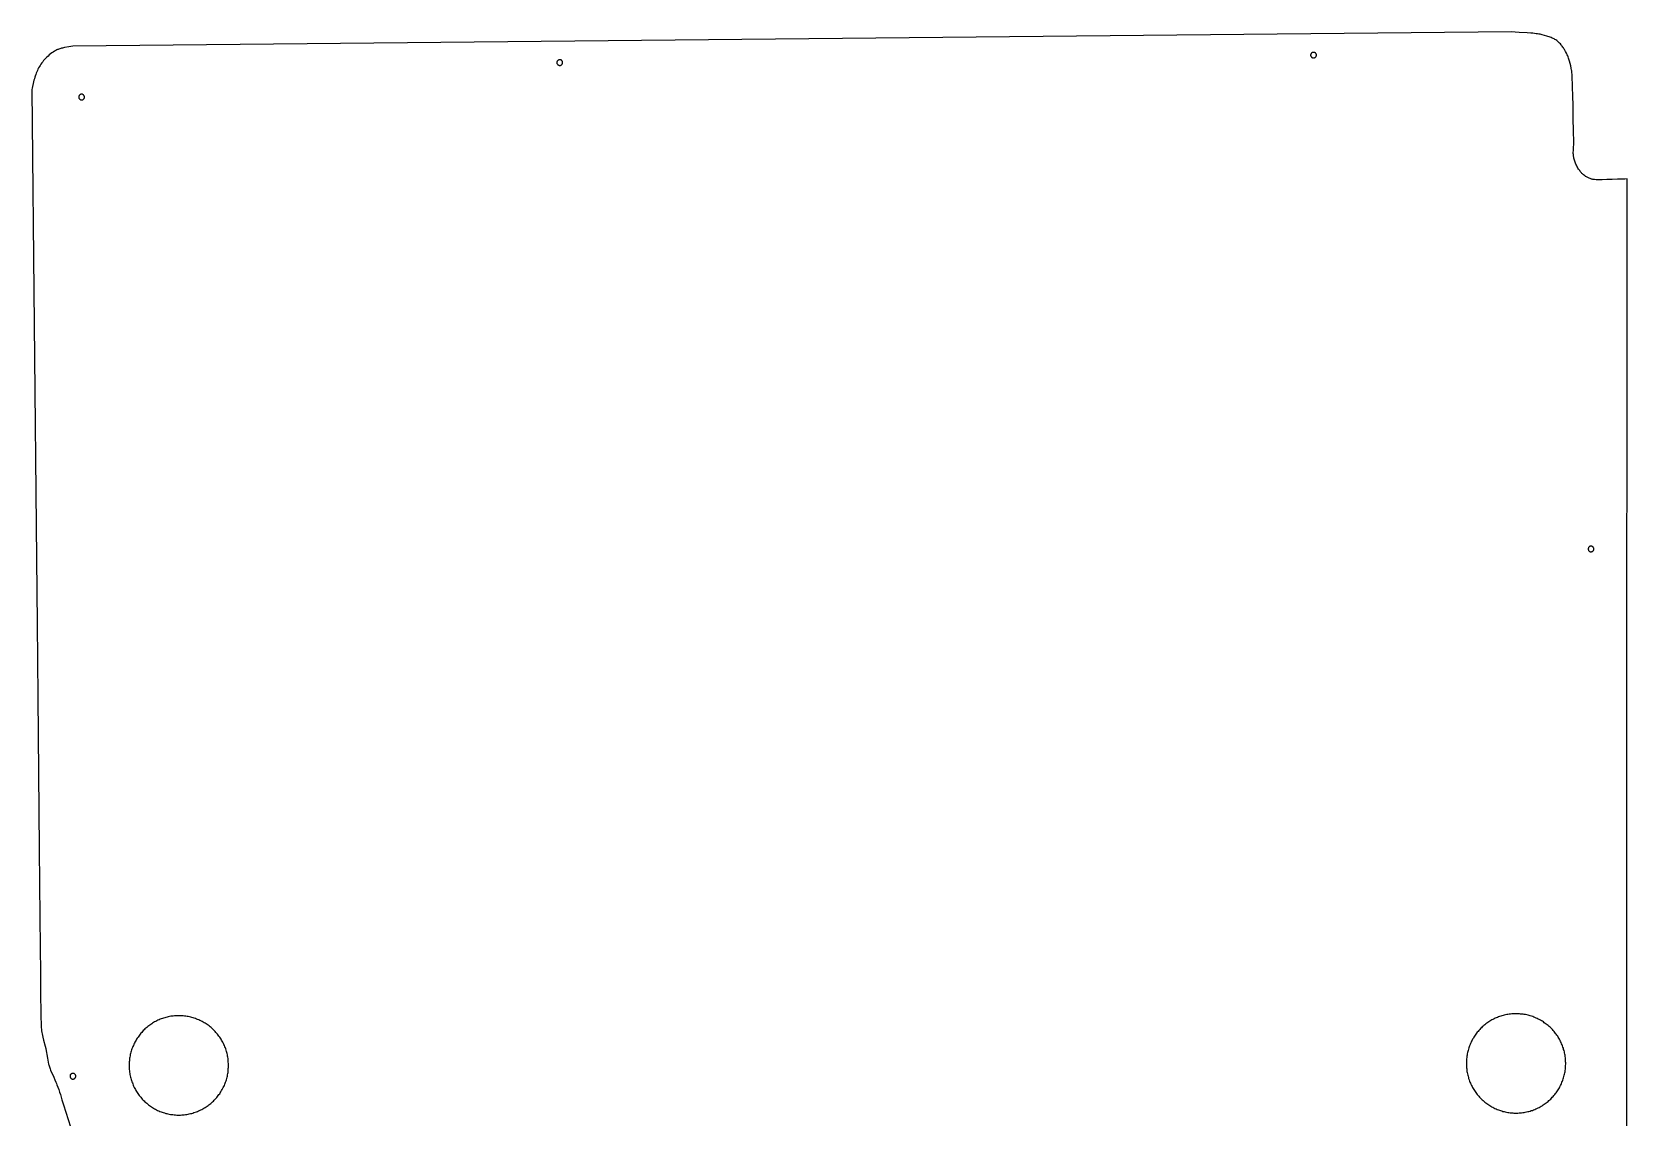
# Model space of a CAD drawing. Extents: x 235 to 7288, y 771 to 6814.
# Drawn here: x 4153 to 5276, y 1525 to 2289 of the extents above; entities that cross this region are included whole.
import ezdxf

# ---------------------------------------------------------------- set-up
doc = ezdxf.new("R2010")
doc.units = 0
doc.layers.add('Default Layer', color=1, linetype='CONTINUOUS')

msp = doc.modelspace()

# ---------------------------------------------------------------- linework, layer by layer
at = {"layer": 'Default Layer'}
msp.add_lwpolyline([(5275.7, 772.9), (5276.3, 2185.8), (5276.3, 2185.8), (5274.7, 2185.7), (5273, 2185.7), (5269.5, 2185.6), (5265.8, 2185.4), (5262.1, 2185.3), (5258.7, 2185.2), (5257.2, 2185.2), (5255.8, 2185.2), (5254.5, 2185.2), (5253.4, 2185.3), (5252.5, 2185.4), (5252.2, 2185.4), (5251.8, 2185.5), (5251.3, 2185.7), (5250.8, 2185.8), (5250.2, 2186), (5249.7, 2186.3), (5249.2, 2186.5), (5248.7, 2186.7), (5248.1, 2187), (5247.6, 2187.3), (5247.1, 2187.6), (5246.7, 2187.9), (5246.2, 2188.2), (5245.7, 2188.6), (5245.3, 2188.9), (5244.9, 2189.3), (5244.5, 2189.7), (5244.1, 2190.1), (5243.7, 2190.5), (5243.3, 2191), (5242.9, 2191.6), (5242.5, 2192.1), (5242.1, 2192.7), (5241.7, 2193.4), (5241.4, 2194), (5241, 2194.7), (5240.7, 2195.4), (5240.3, 2196.1), (5240, 2196.8), (5239.7, 2197.5), (5239.5, 2198.3), (5239.2, 2199), (5239, 2199.6), (5238.8, 2200.3), (5238.7, 2201), (5238.6, 2201.7), (5238.5, 2202.3), (5238.5, 2203), (5238.4, 2203.7), (5238.4, 2204.4), (5238.5, 2205.8), (5238.6, 2207.2), (5238.6, 2208.5), (5238.7, 2209.9), (5238.7, 2210.6), (5238.7, 2211.3), (5238.6, 2220.2), (5238.4, 2228), (5238.2, 2236.6), (5238, 2245.3), (5237.9, 2249.4), (5237.8, 2253.1), (5237.6, 2256.4), (5237.5, 2259.1), (5237.4, 2261.1), (5237.3, 2261.9), (5237.2, 2262.4), (5237, 2263.9), (5236.6, 2265.5), (5236.2, 2267.1), (5235.8, 2268.7), (5235.6, 2269.5), (5235.3, 2270.3), (5235.1, 2271), (5234.8, 2271.8), (5234.5, 2272.5), (5234.2, 2273.2), (5233.9, 2273.8), (5233.6, 2274.5), (5232.9, 2275.7), (5232.2, 2276.9), (5231.8, 2277.5), (5231.5, 2278.1), (5231.1, 2278.7), (5230.6, 2279.3), (5230.2, 2279.8), (5229.8, 2280.4), (5229.3, 2280.9), (5228.8, 2281.4), (5228.3, 2281.9), (5227.8, 2282.4), (5227.3, 2282.9), (5226.7, 2283.3), (5226.1, 2283.7), (5225.5, 2284.1), (5224.9, 2284.4), (5224.2, 2284.8), (5223.5, 2285.1), (5222.8, 2285.4), (5222, 2285.7), (5221.3, 2286), (5220.5, 2286.2), (5219.7, 2286.5), (5218.1, 2286.9), (5216.5, 2287.3), (5215, 2287.7), (5214.2, 2287.8), (5213.2, 2288), (5212.2, 2288.1), (5211.1, 2288.2), (5209.9, 2288.4), (5208.6, 2288.5), (5205.9, 2288.7), (5200.3, 2289), (5197.5, 2289.2), (5194.9, 2289.4), (4181.5, 2279.4), (4180.1, 2279.1), (4178.6, 2278.8), (4175.7, 2278.3), (4174.3, 2278), (4173.6, 2277.9), (4173, 2277.7), (4172.3, 2277.5), (4171.7, 2277.3), (4171.2, 2277.1), (4170.6, 2276.9), (4170.1, 2276.7), (4169.6, 2276.4), (4169.1, 2276.1), (4168.6, 2275.9), (4167.6, 2275.2), (4166.6, 2274.6), (4165.7, 2273.9), (4164.8, 2273.2), (4164, 2272.4), (4163.2, 2271.7), (4162.4, 2270.9), (4161.7, 2270.1), (4160.9, 2269.3), (4160.3, 2268.4), (4159.6, 2267.5), (4159, 2266.7), (4158.4, 2265.8), (4157.9, 2264.9), (4157.4, 2264), (4156.9, 2263.1), (4156.5, 2262.2), (4156.1, 2261.2), (4155.7, 2260.3), (4155.3, 2259.3), (4155, 2258.3), (4154.7, 2257.4), (4154.4, 2256.4), (4154.1, 2255.3), (4153.8, 2254.2), (4153.6, 2253.1), (4153.1, 2250.9), (4152.9, 2249.8), (4152.6, 2248.7), (4155.9, 1918.1), (4156.3, 1872.5), (4156.8, 1820.7), (4157.7, 1713.5), (4158.2, 1665.5), (4158.4, 1644.4), (4158.6, 1626), (4158.7, 1610.6), (4158.9, 1598.8), (4159, 1594.3), (4159.1, 1590.9), (4159.1, 1588.6), (4159.2, 1587.9), (4159.2, 1587.5), (4159.3, 1586.5), (4159.5, 1585.4), (4159.7, 1584.3), (4159.9, 1583.2), (4160.1, 1582.1), (4160.4, 1580.9), (4160.9, 1578.7), (4162, 1574.6), (4162.4, 1572.8), (4162.7, 1571.3), (4163, 1570), (4163.2, 1568.7), (4163.6, 1566), (4163.8, 1564.6), (4164.1, 1563.3), (4164.4, 1561.9), (4164.6, 1561.3), (4164.8, 1560.6), (4165, 1560), (4165.2, 1559.2), (4165.5, 1558.5), (4165.8, 1557.7), (4166.5, 1556.1), (4167.3, 1554.4), (4168.1, 1552.6), (4168.9, 1550.9), (4169.6, 1549.1), (4170, 1548.2), (4170.3, 1547.4), (4170.9, 1545.7), (4171.5, 1543.9), (4172.1, 1542.2), (4172.7, 1540.4), (4173.8, 1536.8), (4175, 1533.2), (4179.9, 1517.6)], dxfattribs=at)
msp.add_lwpolyline([(5275.7, 772.9), (5276.3, 2185.8), (5276.3, 2185.8), (5274.7, 2185.7), (5273, 2185.7), (5269.5, 2185.6), (5265.8, 2185.4), (5262.1, 2185.3), (5258.7, 2185.2), (5257.2, 2185.2), (5255.8, 2185.2), (5254.5, 2185.2), (5253.4, 2185.3), (5252.5, 2185.4), (5252.2, 2185.4), (5251.8, 2185.5), (5251.3, 2185.7), (5250.8, 2185.8), (5250.2, 2186), (5249.7, 2186.3), (5249.2, 2186.5), (5248.7, 2186.7), (5248.1, 2187), (5247.6, 2187.3), (5247.1, 2187.6), (5246.7, 2187.9), (5246.2, 2188.2), (5245.7, 2188.6), (5245.3, 2188.9), (5244.9, 2189.3), (5244.5, 2189.7), (5244.1, 2190.1), (5243.7, 2190.5), (5243.3, 2191), (5242.9, 2191.6), (5242.5, 2192.1), (5242.1, 2192.7), (5241.7, 2193.4), (5241.4, 2194), (5241, 2194.7), (5240.7, 2195.4), (5240.3, 2196.1), (5240, 2196.8), (5239.7, 2197.5), (5239.5, 2198.3), (5239.2, 2199), (5239, 2199.6), (5238.8, 2200.3), (5238.7, 2201), (5238.6, 2201.7), (5238.5, 2202.3), (5238.5, 2203), (5238.4, 2203.7), (5238.4, 2204.4), (5238.5, 2205.8), (5238.6, 2207.2), (5238.6, 2208.5), (5238.7, 2209.9), (5238.7, 2210.6), (5238.7, 2211.3), (5238.6, 2220.2), (5238.4, 2228), (5238.2, 2236.6), (5238, 2245.3), (5237.9, 2249.4), (5237.8, 2253.1), (5237.6, 2256.4), (5237.5, 2259.1), (5237.4, 2261.1), (5237.3, 2261.9), (5237.2, 2262.4), (5237, 2263.9), (5236.6, 2265.5), (5236.2, 2267.1), (5235.8, 2268.7), (5235.6, 2269.5), (5235.3, 2270.3), (5235.1, 2271), (5234.8, 2271.8), (5234.5, 2272.5), (5234.2, 2273.2), (5233.9, 2273.8), (5233.6, 2274.5), (5232.9, 2275.7), (5232.2, 2276.9), (5231.8, 2277.5), (5231.5, 2278.1), (5231.1, 2278.7), (5230.6, 2279.3), (5230.2, 2279.8), (5229.8, 2280.4), (5229.3, 2280.9), (5228.8, 2281.4), (5228.3, 2281.9), (5227.8, 2282.4), (5227.3, 2282.9), (5226.7, 2283.3), (5226.1, 2283.7), (5225.5, 2284.1), (5224.9, 2284.4), (5224.2, 2284.8), (5223.5, 2285.1), (5222.8, 2285.4), (5222, 2285.7), (5221.3, 2286), (5220.5, 2286.2), (5219.7, 2286.5), (5218.1, 2286.9), (5216.5, 2287.3), (5215, 2287.7), (5214.2, 2287.8), (5213.2, 2288), (5212.2, 2288.1), (5211.1, 2288.2), (5209.9, 2288.4), (5208.6, 2288.5), (5205.9, 2288.7), (5200.3, 2289), (5197.5, 2289.2), (5194.9, 2289.4), (4181.5, 2279.4), (4180.1, 2279.1), (4178.6, 2278.8), (4175.7, 2278.3), (4174.3, 2278), (4173.6, 2277.9), (4173, 2277.7), (4172.3, 2277.5), (4171.7, 2277.3), (4171.2, 2277.1), (4170.6, 2276.9), (4170.1, 2276.7), (4169.6, 2276.4), (4169.1, 2276.1), (4168.6, 2275.9), (4167.6, 2275.2), (4166.6, 2274.6), (4165.7, 2273.9), (4164.8, 2273.2), (4164, 2272.4), (4163.2, 2271.7), (4162.4, 2270.9), (4161.7, 2270.1), (4160.9, 2269.3), (4160.3, 2268.4), (4159.6, 2267.5), (4159, 2266.7), (4158.4, 2265.8), (4157.9, 2264.9), (4157.4, 2264), (4156.9, 2263.1), (4156.5, 2262.2), (4156.1, 2261.2), (4155.7, 2260.3), (4155.3, 2259.3), (4155, 2258.3), (4154.7, 2257.4), (4154.4, 2256.4), (4154.1, 2255.3), (4153.8, 2254.2), (4153.6, 2253.1), (4153.1, 2250.9), (4152.9, 2249.8), (4152.6, 2248.7), (4155.9, 1918.1), (4156.3, 1872.5), (4156.8, 1820.7), (4157.7, 1713.5), (4158.2, 1665.5), (4158.4, 1644.4), (4158.6, 1626), (4158.7, 1610.6), (4158.9, 1598.8), (4159, 1594.3), (4159.1, 1590.9), (4159.1, 1588.6), (4159.2, 1587.9), (4159.2, 1587.5), (4159.3, 1586.5), (4159.5, 1585.4), (4159.7, 1584.3), (4159.9, 1583.2), (4160.1, 1582.1), (4160.4, 1580.9), (4160.9, 1578.7), (4162, 1574.6), (4162.4, 1572.8), (4162.7, 1571.3), (4163, 1570), (4163.2, 1568.7), (4163.6, 1566), (4163.8, 1564.6), (4164.1, 1563.3), (4164.4, 1561.9), (4164.6, 1561.3), (4164.8, 1560.6), (4165, 1560), (4165.2, 1559.2), (4165.5, 1558.5), (4165.8, 1557.7), (4166.5, 1556.1), (4167.3, 1554.4), (4168.1, 1552.6), (4168.9, 1550.9), (4169.6, 1549.1), (4170, 1548.2), (4170.3, 1547.4), (4170.9, 1545.7), (4171.5, 1543.9), (4172.1, 1542.2), (4172.7, 1540.4), (4173.8, 1536.8), (4175, 1533.2), (4179.9, 1517.6)], dxfattribs=at)
for points in [[(5053.4, 2273), (5053.4, 2272.8), (5053.5, 2272.6), (5053.5, 2272.4), (5053.6, 2272.2), (5053.7, 2272.1), (5053.8, 2271.9), (5053.9, 2271.8), (5054, 2271.6), (5054.2, 2271.5), (5054.3, 2271.4), (5054.5, 2271.3), (5054.7, 2271.2), (5054.8, 2271.1), (5055, 2271.1), (5055.2, 2271.1), (5055.4, 2271), (5055.6, 2271.1), (5055.8, 2271.1), (5056, 2271.1), (5056.2, 2271.2), (5056.4, 2271.3), (5056.6, 2271.4), (5056.7, 2271.5), (5056.9, 2271.6), (5057, 2271.8), (5057.1, 2271.9), (5057.2, 2272.1), (5057.3, 2272.3), (5057.3, 2272.5), (5057.4, 2272.7), (5057.4, 2272.9), (5057.4, 2273.1), (5057.4, 2273.3), (5057.4, 2273.5), (5057.3, 2273.7), (5057.3, 2273.8), (5057.2, 2274), (5057.1, 2274.2), (5057, 2274.3), (5056.8, 2274.5), (5056.7, 2274.6), (5056.5, 2274.7), (5056.4, 2274.8), (5056.2, 2274.9), (5056, 2275), (5055.8, 2275), (5055.6, 2275), (5055.4, 2275), (5055.2, 2275), (5055, 2275), (5054.8, 2275), (5054.6, 2274.9), (5054.5, 2274.8), (5054.3, 2274.7), (5054.1, 2274.6), (5054, 2274.4), (5053.9, 2274.3), (5053.8, 2274.1), (5053.7, 2274), (5053.6, 2273.8), (5053.5, 2273.6), (5053.5, 2273.4), (5053.4, 2273.2), (5053.4, 2273)], [(5053.4, 2273), (5053.4, 2272.8), (5053.5, 2272.6), (5053.5, 2272.4), (5053.6, 2272.2), (5053.7, 2272.1), (5053.8, 2271.9), (5053.9, 2271.8), (5054, 2271.6), (5054.2, 2271.5), (5054.3, 2271.4), (5054.5, 2271.3), (5054.7, 2271.2), (5054.8, 2271.1), (5055, 2271.1), (5055.2, 2271.1), (5055.4, 2271), (5055.6, 2271.1), (5055.8, 2271.1), (5056, 2271.1), (5056.2, 2271.2), (5056.4, 2271.3), (5056.6, 2271.4), (5056.7, 2271.5), (5056.9, 2271.6), (5057, 2271.8), (5057.1, 2271.9), (5057.2, 2272.1), (5057.3, 2272.3), (5057.3, 2272.5), (5057.4, 2272.7), (5057.4, 2272.9), (5057.4, 2273.1), (5057.4, 2273.3), (5057.4, 2273.5), (5057.3, 2273.7), (5057.3, 2273.8), (5057.2, 2274), (5057.1, 2274.2), (5057, 2274.3), (5056.8, 2274.5), (5056.7, 2274.6), (5056.5, 2274.7), (5056.4, 2274.8), (5056.2, 2274.9), (5056, 2275), (5055.8, 2275), (5055.6, 2275), (5055.4, 2275), (5055.2, 2275), (5055, 2275), (5054.8, 2275), (5054.6, 2274.9), (5054.5, 2274.8), (5054.3, 2274.7), (5054.1, 2274.6), (5054, 2274.4), (5053.9, 2274.3), (5053.8, 2274.1), (5053.7, 2274), (5053.6, 2273.8), (5053.5, 2273.6), (5053.5, 2273.4), (5053.4, 2273.2), (5053.4, 2273)], [(4522.4, 2267.8), (4522.5, 2267.6), (4522.5, 2267.4), (4522.5, 2267.2), (4522.6, 2267), (4522.7, 2266.8), (4522.8, 2266.7), (4522.9, 2266.5), (4523, 2266.4), (4523.2, 2266.2), (4523.3, 2266.1), (4523.5, 2266), (4523.7, 2265.9), (4523.9, 2265.9), (4524.1, 2265.8), (4524.3, 2265.8), (4524.5, 2265.8), (4524.7, 2265.8), (4524.9, 2265.8), (4525.1, 2265.9), (4525.2, 2266), (4525.4, 2266), (4525.6, 2266.1), (4525.7, 2266.3), (4525.9, 2266.4), (4526, 2266.5), (4526.1, 2266.7), (4526.2, 2266.9), (4526.3, 2267), (4526.4, 2267.2), (4526.4, 2267.4), (4526.4, 2267.6), (4526.4, 2267.8), (4526.4, 2268), (4526.4, 2268.2), (4526.4, 2268.4), (4526.3, 2268.6), (4526.2, 2268.8), (4526.1, 2268.9), (4526, 2269.1), (4525.8, 2269.2), (4525.7, 2269.3), (4525.6, 2269.5), (4525.4, 2269.6), (4525.2, 2269.6), (4525, 2269.7), (4524.8, 2269.7), (4524.6, 2269.8), (4524.4, 2269.8), (4524.2, 2269.8), (4524, 2269.7), (4523.8, 2269.7), (4523.7, 2269.6), (4523.5, 2269.5), (4523.3, 2269.4), (4523.2, 2269.3), (4523, 2269.2), (4522.9, 2269), (4522.8, 2268.9), (4522.7, 2268.7), (4522.6, 2268.5), (4522.5, 2268.4), (4522.5, 2268.2), (4522.5, 2268), (4522.4, 2267.8)], [(4522.4, 2267.8), (4522.5, 2267.6), (4522.5, 2267.4), (4522.5, 2267.2), (4522.6, 2267), (4522.7, 2266.8), (4522.8, 2266.7), (4522.9, 2266.5), (4523, 2266.4), (4523.2, 2266.2), (4523.3, 2266.1), (4523.5, 2266), (4523.7, 2265.9), (4523.9, 2265.9), (4524.1, 2265.8), (4524.3, 2265.8), (4524.5, 2265.8), (4524.7, 2265.8), (4524.9, 2265.8), (4525.1, 2265.9), (4525.2, 2266), (4525.4, 2266), (4525.6, 2266.1), (4525.7, 2266.3), (4525.9, 2266.4), (4526, 2266.5), (4526.1, 2266.7), (4526.2, 2266.9), (4526.3, 2267), (4526.4, 2267.2), (4526.4, 2267.4), (4526.4, 2267.6), (4526.4, 2267.8), (4526.4, 2268), (4526.4, 2268.2), (4526.4, 2268.4), (4526.3, 2268.6), (4526.2, 2268.8), (4526.1, 2268.9), (4526, 2269.1), (4525.8, 2269.2), (4525.7, 2269.3), (4525.6, 2269.5), (4525.4, 2269.6), (4525.2, 2269.6), (4525, 2269.7), (4524.8, 2269.7), (4524.6, 2269.8), (4524.4, 2269.8), (4524.2, 2269.8), (4524, 2269.7), (4523.8, 2269.7), (4523.7, 2269.6), (4523.5, 2269.5), (4523.3, 2269.4), (4523.2, 2269.3), (4523, 2269.2), (4522.9, 2269), (4522.8, 2268.9), (4522.7, 2268.7), (4522.6, 2268.5), (4522.5, 2268.4), (4522.5, 2268.2), (4522.5, 2268), (4522.4, 2267.8)], [(4185.7, 2243.4), (4185.7, 2243.2), (4185.7, 2243), (4185.8, 2242.8), (4185.8, 2242.7), (4185.9, 2242.5), (4186, 2242.3), (4186.1, 2242.2), (4186.3, 2242), (4186.4, 2241.9), (4186.6, 2241.8), (4186.7, 2241.7), (4186.9, 2241.6), (4187.1, 2241.5), (4187.3, 2241.5), (4187.5, 2241.5), (4187.7, 2241.4), (4187.9, 2241.5), (4188.1, 2241.5), (4188.3, 2241.5), (4188.5, 2241.6), (4188.6, 2241.7), (4188.8, 2241.8), (4189, 2241.9), (4189.1, 2242), (4189.2, 2242.2), (4189.3, 2242.3), (4189.4, 2242.5), (4189.5, 2242.7), (4189.6, 2242.9), (4189.6, 2243.1), (4189.7, 2243.3), (4189.7, 2243.5), (4189.7, 2243.7), (4189.6, 2243.9), (4189.6, 2244.1), (4189.5, 2244.2), (4189.4, 2244.4), (4189.3, 2244.6), (4189.2, 2244.7), (4189.1, 2244.9), (4188.9, 2245), (4188.8, 2245.1), (4188.6, 2245.2), (4188.4, 2245.3), (4188.2, 2245.4), (4188.1, 2245.4), (4187.9, 2245.4), (4187.7, 2245.4), (4187.4, 2245.4), (4187.3, 2245.4), (4187.1, 2245.4), (4186.9, 2245.3), (4186.7, 2245.2), (4186.5, 2245.1), (4186.4, 2245), (4186.2, 2244.8), (4186.1, 2244.7), (4186, 2244.6), (4185.9, 2244.4), (4185.8, 2244.2), (4185.8, 2244), (4185.7, 2243.8), (4185.7, 2243.6), (4185.7, 2243.4)], [(4185.7, 2243.4), (4185.7, 2243.2), (4185.7, 2243), (4185.8, 2242.8), (4185.8, 2242.7), (4185.9, 2242.5), (4186, 2242.3), (4186.1, 2242.2), (4186.3, 2242), (4186.4, 2241.9), (4186.6, 2241.8), (4186.7, 2241.7), (4186.9, 2241.6), (4187.1, 2241.5), (4187.3, 2241.5), (4187.5, 2241.5), (4187.7, 2241.4), (4187.9, 2241.5), (4188.1, 2241.5), (4188.3, 2241.5), (4188.5, 2241.6), (4188.6, 2241.7), (4188.8, 2241.8), (4189, 2241.9), (4189.1, 2242), (4189.2, 2242.2), (4189.3, 2242.3), (4189.4, 2242.5), (4189.5, 2242.7), (4189.6, 2242.9), (4189.6, 2243.1), (4189.7, 2243.3), (4189.7, 2243.5), (4189.7, 2243.7), (4189.6, 2243.9), (4189.6, 2244.1), (4189.5, 2244.2), (4189.4, 2244.4), (4189.3, 2244.6), (4189.2, 2244.7), (4189.1, 2244.9), (4188.9, 2245), (4188.8, 2245.1), (4188.6, 2245.2), (4188.4, 2245.3), (4188.2, 2245.4), (4188.1, 2245.4), (4187.9, 2245.4), (4187.7, 2245.4), (4187.4, 2245.4), (4187.3, 2245.4), (4187.1, 2245.4), (4186.9, 2245.3), (4186.7, 2245.2), (4186.5, 2245.1), (4186.4, 2245), (4186.2, 2244.8), (4186.1, 2244.7), (4186, 2244.6), (4185.9, 2244.4), (4185.8, 2244.2), (4185.8, 2244), (4185.7, 2243.8), (4185.7, 2243.6), (4185.7, 2243.4)], [(5248.9, 1924.9), (5248.9, 1924.7), (5248.9, 1924.5), (5249, 1924.4), (5249, 1924.2), (5249.1, 1924), (5249.2, 1923.8), (5249.4, 1923.7), (5249.5, 1923.5), (5249.6, 1923.4), (5249.8, 1923.3), (5249.9, 1923.2), (5250.1, 1923.1), (5250.3, 1923), (5250.5, 1923), (5250.7, 1923), (5250.9, 1923), (5251.1, 1923), (5251.3, 1923), (5251.5, 1923.1), (5251.7, 1923.1), (5251.9, 1923.2), (5252, 1923.3), (5252.2, 1923.4), (5252.3, 1923.6), (5252.4, 1923.7), (5252.6, 1923.9), (5252.6, 1924), (5252.7, 1924.2), (5252.8, 1924.4), (5252.8, 1924.6), (5252.9, 1924.8), (5252.9, 1925), (5252.9, 1925.2), (5252.8, 1925.4), (5252.8, 1925.6), (5252.7, 1925.8), (5252.6, 1925.9), (5252.5, 1926.1), (5252.4, 1926.3), (5252.3, 1926.4), (5252.1, 1926.5), (5252, 1926.6), (5251.8, 1926.7), (5251.6, 1926.8), (5251.5, 1926.9), (5251.3, 1926.9), (5251.1, 1927), (5250.9, 1927), (5250.7, 1927), (5250.5, 1926.9), (5250.3, 1926.9), (5250.1, 1926.8), (5249.9, 1926.7), (5249.7, 1926.6), (5249.6, 1926.5), (5249.5, 1926.4), (5249.3, 1926.2), (5249.2, 1926.1), (5249.1, 1925.9), (5249, 1925.7), (5249, 1925.5), (5248.9, 1925.3), (5248.9, 1925.1), (5248.9, 1924.9)], [(5248.9, 1924.9), (5248.9, 1924.7), (5248.9, 1924.5), (5249, 1924.4), (5249, 1924.2), (5249.1, 1924), (5249.2, 1923.8), (5249.4, 1923.7), (5249.5, 1923.5), (5249.6, 1923.4), (5249.8, 1923.3), (5249.9, 1923.2), (5250.1, 1923.1), (5250.3, 1923), (5250.5, 1923), (5250.7, 1923), (5250.9, 1923), (5251.1, 1923), (5251.3, 1923), (5251.5, 1923.1), (5251.7, 1923.1), (5251.9, 1923.2), (5252, 1923.3), (5252.2, 1923.4), (5252.3, 1923.6), (5252.4, 1923.7), (5252.6, 1923.9), (5252.6, 1924), (5252.7, 1924.2), (5252.8, 1924.4), (5252.8, 1924.6), (5252.9, 1924.8), (5252.9, 1925), (5252.9, 1925.2), (5252.8, 1925.4), (5252.8, 1925.6), (5252.7, 1925.8), (5252.6, 1925.9), (5252.5, 1926.1), (5252.4, 1926.3), (5252.3, 1926.4), (5252.1, 1926.5), (5252, 1926.6), (5251.8, 1926.7), (5251.6, 1926.8), (5251.5, 1926.9), (5251.3, 1926.9), (5251.1, 1927), (5250.9, 1927), (5250.7, 1927), (5250.5, 1926.9), (5250.3, 1926.9), (5250.1, 1926.8), (5249.9, 1926.7), (5249.7, 1926.6), (5249.6, 1926.5), (5249.5, 1926.4), (5249.3, 1926.2), (5249.2, 1926.1), (5249.1, 1925.9), (5249, 1925.7), (5249, 1925.5), (5248.9, 1925.3), (5248.9, 1925.1), (5248.9, 1924.9)], [(4221.1, 1560.7), (4221.1, 1559.8), (4221.2, 1558.9), (4221.2, 1558), (4221.3, 1557.1), (4221.4, 1556.2), (4221.6, 1555.3), (4221.7, 1554.5), (4221.9, 1553.6), (4222.1, 1552.8), (4222.3, 1551.9), (4222.5, 1551.1), (4222.8, 1550.3), (4223.1, 1549.5), (4223.4, 1548.7), (4223.7, 1547.9), (4224, 1547.1), (4224.3, 1546.3), (4224.7, 1545.5), (4225.1, 1544.8), (4225.5, 1544), (4225.9, 1543.3), (4226.4, 1542.6), (4226.8, 1541.9), (4227.3, 1541.2), (4227.8, 1540.5), (4228.3, 1539.8), (4228.8, 1539.1), (4229.3, 1538.5), (4229.9, 1537.8), (4230.4, 1537.2), (4231, 1536.6), (4231.6, 1536), (4232.2, 1535.4), (4232.8, 1534.9), (4233.5, 1534.3), (4234.1, 1533.8), (4234.8, 1533.3), (4235.4, 1532.8), (4236.1, 1532.3), (4236.8, 1531.8), (4237.5, 1531.3), (4238.3, 1530.9), (4239, 1530.5), (4239.7, 1530.1), (4240.5, 1529.7), (4241.2, 1529.3), (4242, 1529), (4242.8, 1528.6), (4243.6, 1528.3), (4244.4, 1528), (4245.2, 1527.7), (4246, 1527.5), (4246.9, 1527.2), (4247.7, 1527), (4248.5, 1526.8), (4249.4, 1526.7), (4250.3, 1526.5), (4251.1, 1526.4), (4252, 1526.3), (4252.9, 1526.2), (4253.8, 1526.1), (4254.7, 1526), (4255.6, 1526), (4256.5, 1526), (4257.4, 1526), (4258.3, 1526.1), (4259.1, 1526.1), (4260, 1526.2), (4260.9, 1526.3), (4261.8, 1526.5), (4262.6, 1526.6), (4263.5, 1526.8), (4264.4, 1527), (4265.2, 1527.2), (4266, 1527.4), (4266.8, 1527.7), (4267.7, 1528), (4268.5, 1528.3), (4269.3, 1528.6), (4270.1, 1528.9), (4270.8, 1529.2), (4271.6, 1529.6), (4272.4, 1530), (4273.1, 1530.4), (4273.8, 1530.8), (4274.6, 1531.3), (4275.3, 1531.7), (4276, 1532.2), (4276.7, 1532.7), (4277.3, 1533.2), (4278, 1533.7), (4278.6, 1534.2), (4279.3, 1534.8), (4279.9, 1535.3), (4280.5, 1535.9), (4281.1, 1536.5), (4281.7, 1537.1), (4282.2, 1537.7), (4282.8, 1538.4), (4283.3, 1539), (4283.9, 1539.7), (4284.4, 1540.4), (4284.9, 1541), (4285.3, 1541.7), (4285.8, 1542.4), (4286.2, 1543.2), (4286.6, 1543.9), (4287, 1544.6), (4287.4, 1545.4), (4287.8, 1546.2), (4288.2, 1546.9), (4288.5, 1547.7), (4288.8, 1548.5), (4289.1, 1549.3), (4289.4, 1550.1), (4289.6, 1550.9), (4289.9, 1551.8), (4290.1, 1552.6), (4290.3, 1553.4), (4290.5, 1554.3), (4290.6, 1555.2), (4290.8, 1556), (4290.9, 1556.9), (4291, 1557.8), (4291, 1558.7), (4291.1, 1559.6), (4291.1, 1560.5), (4291.1, 1561.4), (4291.1, 1562.3), (4291, 1563.2), (4291, 1564.1), (4290.9, 1564.9), (4290.8, 1565.8), (4290.7, 1566.7), (4290.5, 1567.5), (4290.3, 1568.4), (4290.1, 1569.3), (4289.9, 1570.1), (4289.7, 1570.9), (4289.4, 1571.8), (4289.2, 1572.6), (4288.9, 1573.4), (4288.6, 1574.2), (4288.2, 1575), (4287.9, 1575.7), (4287.5, 1576.5), (4287.1, 1577.3), (4286.7, 1578), (4286.3, 1578.7), (4285.9, 1579.5), (4285.4, 1580.2), (4284.9, 1580.9), (4284.4, 1581.6), (4283.9, 1582.2), (4283.4, 1582.9), (4282.9, 1583.5), (4282.3, 1584.2), (4281.8, 1584.8), (4281.2, 1585.4), (4280.6, 1586), (4280, 1586.6), (4279.4, 1587.2), (4278.8, 1587.7), (4278.1, 1588.2), (4277.4, 1588.8), (4276.8, 1589.3), (4276.1, 1589.8), (4275.4, 1590.2), (4274.7, 1590.7), (4274, 1591.1), (4273.2, 1591.5), (4272.5, 1592), (4271.7, 1592.3), (4271, 1592.7), (4270.2, 1593.1), (4269.4, 1593.4), (4268.6, 1593.7), (4267.8, 1594), (4267, 1594.3), (4266.2, 1594.5), (4265.4, 1594.8), (4264.5, 1595), (4263.7, 1595.2), (4262.8, 1595.4), (4262, 1595.5), (4261.1, 1595.7), (4260.2, 1595.8), (4259.3, 1595.9), (4258.5, 1595.9), (4257.6, 1596), (4256.7, 1596), (4255.8, 1596), (4254.9, 1596), (4254, 1595.9), (4253.1, 1595.9), (4252.2, 1595.8), (4251.3, 1595.7), (4250.4, 1595.6), (4249.6, 1595.4), (4248.7, 1595.2), (4247.9, 1595), (4247, 1594.8), (4246.2, 1594.6), (4245.4, 1594.3), (4244.6, 1594.1), (4243.8, 1593.8), (4243, 1593.5), (4242.2, 1593.1), (4241.4, 1592.8), (4240.6, 1592.4), (4239.9, 1592), (4239.1, 1591.6), (4238.4, 1591.2), (4237.7, 1590.8), (4237, 1590.3), (4236.3, 1589.8), (4235.6, 1589.4), (4234.9, 1588.9), (4234.2, 1588.3), (4233.6, 1587.8), (4232.9, 1587.3), (4232.3, 1586.7), (4231.7, 1586.1), (4231.1, 1585.5), (4230.5, 1584.9), (4230, 1584.3), (4229.4, 1583.7), (4228.9, 1583), (4228.4, 1582.3), (4227.9, 1581.7), (4227.4, 1581), (4226.9, 1580.3), (4226.4, 1579.6), (4226, 1578.9), (4225.6, 1578.1), (4225.2, 1577.4), (4224.8, 1576.6), (4224.4, 1575.9), (4224.1, 1575.1), (4223.7, 1574.3), (4223.4, 1573.5), (4223.1, 1572.7), (4222.8, 1571.9), (4222.6, 1571.1), (4222.3, 1570.3), (4222.1, 1569.4), (4221.9, 1568.6), (4221.8, 1567.7), (4221.6, 1566.9), (4221.5, 1566), (4221.3, 1565.1), (4221.3, 1564.2), (4221.2, 1563.4), (4221.1, 1562.5), (4221.1, 1561.6), (4221.1, 1560.7)], [(4221.1, 1560.7), (4221.1, 1559.8), (4221.2, 1558.9), (4221.2, 1558), (4221.3, 1557.1), (4221.4, 1556.2), (4221.6, 1555.3), (4221.7, 1554.5), (4221.9, 1553.6), (4222.1, 1552.8), (4222.3, 1551.9), (4222.5, 1551.1), (4222.8, 1550.3), (4223.1, 1549.5), (4223.4, 1548.7), (4223.7, 1547.9), (4224, 1547.1), (4224.3, 1546.3), (4224.7, 1545.5), (4225.1, 1544.8), (4225.5, 1544), (4225.9, 1543.3), (4226.4, 1542.6), (4226.8, 1541.9), (4227.3, 1541.2), (4227.8, 1540.5), (4228.3, 1539.8), (4228.8, 1539.1), (4229.3, 1538.5), (4229.9, 1537.8), (4230.4, 1537.2), (4231, 1536.6), (4231.6, 1536), (4232.2, 1535.4), (4232.8, 1534.9), (4233.5, 1534.3), (4234.1, 1533.8), (4234.8, 1533.3), (4235.4, 1532.8), (4236.1, 1532.3), (4236.8, 1531.8), (4237.5, 1531.3), (4238.3, 1530.9), (4239, 1530.5), (4239.7, 1530.1), (4240.5, 1529.7), (4241.2, 1529.3), (4242, 1529), (4242.8, 1528.6), (4243.6, 1528.3), (4244.4, 1528), (4245.2, 1527.7), (4246, 1527.5), (4246.9, 1527.2), (4247.7, 1527), (4248.5, 1526.8), (4249.4, 1526.7), (4250.3, 1526.5), (4251.1, 1526.4), (4252, 1526.3), (4252.9, 1526.2), (4253.8, 1526.1), (4254.7, 1526), (4255.6, 1526), (4256.5, 1526), (4257.4, 1526), (4258.3, 1526.1), (4259.1, 1526.1), (4260, 1526.2), (4260.9, 1526.3), (4261.8, 1526.5), (4262.6, 1526.6), (4263.5, 1526.8), (4264.4, 1527), (4265.2, 1527.2), (4266, 1527.4), (4266.8, 1527.7), (4267.7, 1528), (4268.5, 1528.3), (4269.3, 1528.6), (4270.1, 1528.9), (4270.8, 1529.2), (4271.6, 1529.6), (4272.4, 1530), (4273.1, 1530.4), (4273.8, 1530.8), (4274.6, 1531.3), (4275.3, 1531.7), (4276, 1532.2), (4276.7, 1532.7), (4277.3, 1533.2), (4278, 1533.7), (4278.6, 1534.2), (4279.3, 1534.8), (4279.9, 1535.3), (4280.5, 1535.9), (4281.1, 1536.5), (4281.7, 1537.1), (4282.2, 1537.7), (4282.8, 1538.4), (4283.3, 1539), (4283.9, 1539.7), (4284.4, 1540.4), (4284.9, 1541), (4285.3, 1541.7), (4285.8, 1542.4), (4286.2, 1543.2), (4286.6, 1543.9), (4287, 1544.6), (4287.4, 1545.4), (4287.8, 1546.2), (4288.2, 1546.9), (4288.5, 1547.7), (4288.8, 1548.5), (4289.1, 1549.3), (4289.4, 1550.1), (4289.6, 1550.9), (4289.9, 1551.8), (4290.1, 1552.6), (4290.3, 1553.4), (4290.5, 1554.3), (4290.6, 1555.2), (4290.8, 1556), (4290.9, 1556.9), (4291, 1557.8), (4291, 1558.7), (4291.1, 1559.6), (4291.1, 1560.5), (4291.1, 1561.4), (4291.1, 1562.3), (4291, 1563.2), (4291, 1564.1), (4290.9, 1564.9), (4290.8, 1565.8), (4290.7, 1566.7), (4290.5, 1567.5), (4290.3, 1568.4), (4290.1, 1569.3), (4289.9, 1570.1), (4289.7, 1570.9), (4289.4, 1571.8), (4289.2, 1572.6), (4288.9, 1573.4), (4288.6, 1574.2), (4288.2, 1575), (4287.9, 1575.7), (4287.5, 1576.5), (4287.1, 1577.3), (4286.7, 1578), (4286.3, 1578.7), (4285.9, 1579.5), (4285.4, 1580.2), (4284.9, 1580.9), (4284.4, 1581.6), (4283.9, 1582.2), (4283.4, 1582.9), (4282.9, 1583.5), (4282.3, 1584.2), (4281.8, 1584.8), (4281.2, 1585.4), (4280.6, 1586), (4280, 1586.6), (4279.4, 1587.2), (4278.8, 1587.7), (4278.1, 1588.2), (4277.4, 1588.8), (4276.8, 1589.3), (4276.1, 1589.8), (4275.4, 1590.2), (4274.7, 1590.7), (4274, 1591.1), (4273.2, 1591.5), (4272.5, 1592), (4271.7, 1592.3), (4271, 1592.7), (4270.2, 1593.1), (4269.4, 1593.4), (4268.6, 1593.7), (4267.8, 1594), (4267, 1594.3), (4266.2, 1594.5), (4265.4, 1594.8), (4264.5, 1595), (4263.7, 1595.2), (4262.8, 1595.4), (4262, 1595.5), (4261.1, 1595.7), (4260.2, 1595.8), (4259.3, 1595.9), (4258.5, 1595.9), (4257.6, 1596), (4256.7, 1596), (4255.8, 1596), (4254.9, 1596), (4254, 1595.9), (4253.1, 1595.9), (4252.2, 1595.8), (4251.3, 1595.7), (4250.4, 1595.6), (4249.6, 1595.4), (4248.7, 1595.2), (4247.9, 1595), (4247, 1594.8), (4246.2, 1594.6), (4245.4, 1594.3), (4244.6, 1594.1), (4243.8, 1593.8), (4243, 1593.5), (4242.2, 1593.1), (4241.4, 1592.8), (4240.6, 1592.4), (4239.9, 1592), (4239.1, 1591.6), (4238.4, 1591.2), (4237.7, 1590.8), (4237, 1590.3), (4236.3, 1589.8), (4235.6, 1589.4), (4234.9, 1588.9), (4234.2, 1588.3), (4233.6, 1587.8), (4232.9, 1587.3), (4232.3, 1586.7), (4231.7, 1586.1), (4231.1, 1585.5), (4230.5, 1584.9), (4230, 1584.3), (4229.4, 1583.7), (4228.9, 1583), (4228.4, 1582.3), (4227.9, 1581.7), (4227.4, 1581), (4226.9, 1580.3), (4226.4, 1579.6), (4226, 1578.9), (4225.6, 1578.1), (4225.2, 1577.4), (4224.8, 1576.6), (4224.4, 1575.9), (4224.1, 1575.1), (4223.7, 1574.3), (4223.4, 1573.5), (4223.1, 1572.7), (4222.8, 1571.9), (4222.6, 1571.1), (4222.3, 1570.3), (4222.1, 1569.4), (4221.9, 1568.6), (4221.8, 1567.7), (4221.6, 1566.9), (4221.5, 1566), (4221.3, 1565.1), (4221.3, 1564.2), (4221.2, 1563.4), (4221.1, 1562.5), (4221.1, 1561.6), (4221.1, 1560.7)], [(5163.1, 1562), (5163.1, 1561.1), (5163.1, 1560.2), (5163.2, 1559.4), (5163.3, 1558.5), (5163.4, 1557.6), (5163.5, 1556.7), (5163.7, 1555.9), (5163.8, 1555), (5164, 1554.2), (5164.3, 1553.3), (5164.5, 1552.5), (5164.7, 1551.7), (5165, 1550.8), (5165.3, 1550), (5165.6, 1549.2), (5166, 1548.5), (5166.3, 1547.7), (5166.7, 1546.9), (5167.1, 1546.2), (5167.5, 1545.4), (5167.9, 1544.7), (5168.3, 1544), (5168.8, 1543.2), (5169.2, 1542.5), (5169.7, 1541.9), (5170.2, 1541.2), (5170.7, 1540.5), (5171.3, 1539.9), (5171.8, 1539.2), (5172.4, 1538.6), (5173, 1538), (5173.6, 1537.4), (5174.2, 1536.8), (5174.8, 1536.3), (5175.4, 1535.7), (5176.1, 1535.2), (5176.7, 1534.6), (5177.4, 1534.1), (5178.1, 1533.7), (5178.8, 1533.2), (5179.5, 1532.7), (5180.2, 1532.3), (5180.9, 1531.9), (5181.7, 1531.5), (5182.4, 1531.1), (5183.2, 1530.7), (5184, 1530.3), (5184.8, 1530), (5185.6, 1529.7), (5186.4, 1529.4), (5187.2, 1529.1), (5188, 1528.9), (5188.8, 1528.6), (5189.7, 1528.4), (5190.5, 1528.2), (5191.4, 1528), (5192.2, 1527.9), (5193.1, 1527.7), (5194, 1527.6), (5194.8, 1527.5), (5195.7, 1527.5), (5196.6, 1527.4), (5197.5, 1527.4), (5198.4, 1527.4), (5199.3, 1527.4), (5200.2, 1527.5), (5201.1, 1527.5), (5202, 1527.6), (5202.9, 1527.7), (5203.7, 1527.9), (5204.6, 1528), (5205.5, 1528.2), (5206.3, 1528.4), (5207.1, 1528.6), (5208, 1528.8), (5208.8, 1529.1), (5209.6, 1529.3), (5210.4, 1529.6), (5211.2, 1530), (5212, 1530.3), (5212.8, 1530.6), (5213.6, 1531), (5214.3, 1531.4), (5215.1, 1531.8), (5215.8, 1532.2), (5216.5, 1532.6), (5217.2, 1533.1), (5217.9, 1533.6), (5218.6, 1534.1), (5219.3, 1534.6), (5219.9, 1535.1), (5220.6, 1535.6), (5221.2, 1536.2), (5221.9, 1536.7), (5222.5, 1537.3), (5223.1, 1537.9), (5223.6, 1538.5), (5224.2, 1539.1), (5224.8, 1539.8), (5225.3, 1540.4), (5225.8, 1541.1), (5226.3, 1541.7), (5226.8, 1542.4), (5227.3, 1543.1), (5227.7, 1543.8), (5228.2, 1544.5), (5228.6, 1545.3), (5229, 1546), (5229.4, 1546.8), (5229.8, 1547.5), (5230.1, 1548.3), (5230.4, 1549.1), (5230.8, 1549.9), (5231.1, 1550.7), (5231.3, 1551.5), (5231.6, 1552.3), (5231.8, 1553.1), (5232, 1554), (5232.2, 1554.8), (5232.4, 1555.7), (5232.6, 1556.5), (5232.7, 1557.4), (5232.8, 1558.3), (5232.9, 1559.2), (5233, 1560), (5233, 1560.9), (5233.1, 1561.8), (5233.1, 1562.7), (5233, 1563.6), (5233, 1564.5), (5232.9, 1565.4), (5232.8, 1566.3), (5232.7, 1567.2), (5232.6, 1568.1), (5232.5, 1568.9), (5232.3, 1569.8), (5232.1, 1570.6), (5231.9, 1571.5), (5231.6, 1572.3), (5231.4, 1573.1), (5231.1, 1573.9), (5230.8, 1574.8), (5230.5, 1575.6), (5230.2, 1576.3), (5229.8, 1577.1), (5229.5, 1577.9), (5229.1, 1578.6), (5228.7, 1579.4), (5228.3, 1580.1), (5227.8, 1580.8), (5227.4, 1581.6), (5226.9, 1582.3), (5226.4, 1582.9), (5225.9, 1583.6), (5225.4, 1584.3), (5224.9, 1584.9), (5224.3, 1585.6), (5223.7, 1586.2), (5223.2, 1586.8), (5222.6, 1587.4), (5222, 1588), (5221.3, 1588.5), (5220.7, 1589.1), (5220.1, 1589.6), (5219.4, 1590.1), (5218.7, 1590.6), (5218, 1591.1), (5217.3, 1591.6), (5216.6, 1592.1), (5215.9, 1592.5), (5215.2, 1592.9), (5214.4, 1593.3), (5213.7, 1593.7), (5212.9, 1594.1), (5212.2, 1594.4), (5211.4, 1594.8), (5210.6, 1595.1), (5209.8, 1595.4), (5209, 1595.7), (5208.1, 1595.9), (5207.3, 1596.2), (5206.5, 1596.4), (5205.6, 1596.6), (5204.8, 1596.8), (5203.9, 1596.9), (5203.1, 1597), (5202.2, 1597.2), (5201.3, 1597.2), (5200.4, 1597.3), (5199.5, 1597.4), (5198.6, 1597.4), (5197.7, 1597.4), (5196.8, 1597.4), (5195.9, 1597.3), (5195, 1597.3), (5194.1, 1597.2), (5193.3, 1597.1), (5192.4, 1596.9), (5191.5, 1596.8), (5190.7, 1596.6), (5189.8, 1596.4), (5189, 1596.2), (5188.1, 1596), (5187.3, 1595.7), (5186.5, 1595.4), (5185.7, 1595.2), (5184.9, 1594.8), (5184.1, 1594.5), (5183.3, 1594.2), (5182.6, 1593.8), (5181.8, 1593.4), (5181.1, 1593), (5180.3, 1592.6), (5179.6, 1592.1), (5178.9, 1591.7), (5178.2, 1591.2), (5177.5, 1590.7), (5176.8, 1590.2), (5176.2, 1589.7), (5175.5, 1589.2), (5174.9, 1588.6), (5174.3, 1588.1), (5173.7, 1587.5), (5173.1, 1586.9), (5172.5, 1586.3), (5171.9, 1585.7), (5171.4, 1585), (5170.8, 1584.4), (5170.3, 1583.7), (5169.8, 1583.1), (5169.3, 1582.4), (5168.8, 1581.7), (5168.4, 1581), (5168, 1580.2), (5167.5, 1579.5), (5167.1, 1578.8), (5166.7, 1578), (5166.4, 1577.3), (5166, 1576.5), (5165.7, 1575.7), (5165.4, 1574.9), (5165.1, 1574.1), (5164.8, 1573.3), (5164.5, 1572.5), (5164.3, 1571.6), (5164.1, 1570.8), (5163.9, 1570), (5163.7, 1569.1), (5163.6, 1568.3), (5163.4, 1567.4), (5163.3, 1566.5), (5163.2, 1565.6), (5163.1, 1564.7), (5163.1, 1563.9), (5163.1, 1563), (5163.1, 1562)], [(5163.1, 1562), (5163.1, 1561.1), (5163.1, 1560.2), (5163.2, 1559.4), (5163.3, 1558.5), (5163.4, 1557.6), (5163.5, 1556.7), (5163.7, 1555.9), (5163.8, 1555), (5164, 1554.2), (5164.3, 1553.3), (5164.5, 1552.5), (5164.7, 1551.7), (5165, 1550.8), (5165.3, 1550), (5165.6, 1549.2), (5166, 1548.5), (5166.3, 1547.7), (5166.7, 1546.9), (5167.1, 1546.2), (5167.5, 1545.4), (5167.9, 1544.7), (5168.3, 1544), (5168.8, 1543.2), (5169.2, 1542.5), (5169.7, 1541.9), (5170.2, 1541.2), (5170.7, 1540.5), (5171.3, 1539.9), (5171.8, 1539.2), (5172.4, 1538.6), (5173, 1538), (5173.6, 1537.4), (5174.2, 1536.8), (5174.8, 1536.3), (5175.4, 1535.7), (5176.1, 1535.2), (5176.7, 1534.6), (5177.4, 1534.1), (5178.1, 1533.7), (5178.8, 1533.2), (5179.5, 1532.7), (5180.2, 1532.3), (5180.9, 1531.9), (5181.7, 1531.5), (5182.4, 1531.1), (5183.2, 1530.7), (5184, 1530.3), (5184.8, 1530), (5185.6, 1529.7), (5186.4, 1529.4), (5187.2, 1529.1), (5188, 1528.9), (5188.8, 1528.6), (5189.7, 1528.4), (5190.5, 1528.2), (5191.4, 1528), (5192.2, 1527.9), (5193.1, 1527.7), (5194, 1527.6), (5194.8, 1527.5), (5195.7, 1527.5), (5196.6, 1527.4), (5197.5, 1527.4), (5198.4, 1527.4), (5199.3, 1527.4), (5200.2, 1527.5), (5201.1, 1527.5), (5202, 1527.6), (5202.9, 1527.7), (5203.7, 1527.9), (5204.6, 1528), (5205.5, 1528.2), (5206.3, 1528.4), (5207.1, 1528.6), (5208, 1528.8), (5208.8, 1529.1), (5209.6, 1529.3), (5210.4, 1529.6), (5211.2, 1530), (5212, 1530.3), (5212.8, 1530.6), (5213.6, 1531), (5214.3, 1531.4), (5215.1, 1531.8), (5215.8, 1532.2), (5216.5, 1532.6), (5217.2, 1533.1), (5217.9, 1533.6), (5218.6, 1534.1), (5219.3, 1534.6), (5219.9, 1535.1), (5220.6, 1535.6), (5221.2, 1536.2), (5221.9, 1536.7), (5222.5, 1537.3), (5223.1, 1537.9), (5223.6, 1538.5), (5224.2, 1539.1), (5224.8, 1539.8), (5225.3, 1540.4), (5225.8, 1541.1), (5226.3, 1541.7), (5226.8, 1542.4), (5227.3, 1543.1), (5227.7, 1543.8), (5228.2, 1544.5), (5228.6, 1545.3), (5229, 1546), (5229.4, 1546.8), (5229.8, 1547.5), (5230.1, 1548.3), (5230.4, 1549.1), (5230.8, 1549.9), (5231.1, 1550.7), (5231.3, 1551.5), (5231.6, 1552.3), (5231.8, 1553.1), (5232, 1554), (5232.2, 1554.8), (5232.4, 1555.7), (5232.6, 1556.5), (5232.7, 1557.4), (5232.8, 1558.3), (5232.9, 1559.2), (5233, 1560), (5233, 1560.9), (5233.1, 1561.8), (5233.1, 1562.7), (5233, 1563.6), (5233, 1564.5), (5232.9, 1565.4), (5232.8, 1566.3), (5232.7, 1567.2), (5232.6, 1568.1), (5232.5, 1568.9), (5232.3, 1569.8), (5232.1, 1570.6), (5231.9, 1571.5), (5231.6, 1572.3), (5231.4, 1573.1), (5231.1, 1573.9), (5230.8, 1574.8), (5230.5, 1575.6), (5230.2, 1576.3), (5229.8, 1577.1), (5229.5, 1577.9), (5229.1, 1578.6), (5228.7, 1579.4), (5228.3, 1580.1), (5227.8, 1580.8), (5227.4, 1581.6), (5226.9, 1582.3), (5226.4, 1582.9), (5225.9, 1583.6), (5225.4, 1584.3), (5224.9, 1584.9), (5224.3, 1585.6), (5223.7, 1586.2), (5223.2, 1586.8), (5222.6, 1587.4), (5222, 1588), (5221.3, 1588.5), (5220.7, 1589.1), (5220.1, 1589.6), (5219.4, 1590.1), (5218.7, 1590.6), (5218, 1591.1), (5217.3, 1591.6), (5216.6, 1592.1), (5215.9, 1592.5), (5215.2, 1592.9), (5214.4, 1593.3), (5213.7, 1593.7), (5212.9, 1594.1), (5212.2, 1594.4), (5211.4, 1594.8), (5210.6, 1595.1), (5209.8, 1595.4), (5209, 1595.7), (5208.1, 1595.9), (5207.3, 1596.2), (5206.5, 1596.4), (5205.6, 1596.6), (5204.8, 1596.8), (5203.9, 1596.9), (5203.1, 1597), (5202.2, 1597.2), (5201.3, 1597.2), (5200.4, 1597.3), (5199.5, 1597.4), (5198.6, 1597.4), (5197.7, 1597.4), (5196.8, 1597.4), (5195.9, 1597.3), (5195, 1597.3), (5194.1, 1597.2), (5193.3, 1597.1), (5192.4, 1596.9), (5191.5, 1596.8), (5190.7, 1596.6), (5189.8, 1596.4), (5189, 1596.2), (5188.1, 1596), (5187.3, 1595.7), (5186.5, 1595.4), (5185.7, 1595.2), (5184.9, 1594.8), (5184.1, 1594.5), (5183.3, 1594.2), (5182.6, 1593.8), (5181.8, 1593.4), (5181.1, 1593), (5180.3, 1592.6), (5179.6, 1592.1), (5178.9, 1591.7), (5178.2, 1591.2), (5177.5, 1590.7), (5176.8, 1590.2), (5176.2, 1589.7), (5175.5, 1589.2), (5174.9, 1588.6), (5174.3, 1588.1), (5173.7, 1587.5), (5173.1, 1586.9), (5172.5, 1586.3), (5171.9, 1585.7), (5171.4, 1585), (5170.8, 1584.4), (5170.3, 1583.7), (5169.8, 1583.1), (5169.3, 1582.4), (5168.8, 1581.7), (5168.4, 1581), (5168, 1580.2), (5167.5, 1579.5), (5167.1, 1578.8), (5166.7, 1578), (5166.4, 1577.3), (5166, 1576.5), (5165.7, 1575.7), (5165.4, 1574.9), (5165.1, 1574.1), (5164.8, 1573.3), (5164.5, 1572.5), (5164.3, 1571.6), (5164.1, 1570.8), (5163.9, 1570), (5163.7, 1569.1), (5163.6, 1568.3), (5163.4, 1567.4), (5163.3, 1566.5), (5163.2, 1565.6), (5163.1, 1564.7), (5163.1, 1563.9), (5163.1, 1563), (5163.1, 1562)], [(4179.5, 1553.3), (4179.5, 1553.1), (4179.6, 1552.9), (4179.6, 1552.7), (4179.7, 1552.6), (4179.8, 1552.4), (4179.9, 1552.2), (4180, 1552.1), (4180.1, 1551.9), (4180.3, 1551.8), (4180.4, 1551.7), (4180.6, 1551.6), (4180.7, 1551.5), (4180.9, 1551.4), (4181.1, 1551.4), (4181.3, 1551.4), (4181.5, 1551.4), (4181.7, 1551.4), (4181.9, 1551.4), (4182.1, 1551.5), (4182.3, 1551.5), (4182.5, 1551.6), (4182.6, 1551.7), (4182.8, 1551.8), (4182.9, 1552), (4183.1, 1552.1), (4183.2, 1552.3), (4183.3, 1552.4), (4183.4, 1552.6), (4183.4, 1552.8), (4183.5, 1553), (4183.5, 1553.2), (4183.5, 1553.4), (4183.5, 1553.6), (4183.5, 1553.8), (4183.4, 1554), (4183.3, 1554.2), (4183.3, 1554.3), (4183.2, 1554.5), (4183, 1554.6), (4182.9, 1554.8), (4182.8, 1554.9), (4182.6, 1555), (4182.4, 1555.1), (4182.3, 1555.2), (4182.1, 1555.3), (4181.9, 1555.3), (4181.7, 1555.3), (4181.5, 1555.4), (4181.3, 1555.3), (4181.1, 1555.3), (4180.9, 1555.3), (4180.7, 1555.2), (4180.5, 1555.1), (4180.4, 1555), (4180.2, 1554.9), (4180.1, 1554.8), (4180, 1554.6), (4179.8, 1554.5), (4179.7, 1554.3), (4179.7, 1554.1), (4179.6, 1553.9), (4179.5, 1553.7), (4179.5, 1553.5), (4179.5, 1553.3)], [(4179.5, 1553.3), (4179.5, 1553.1), (4179.6, 1552.9), (4179.6, 1552.7), (4179.7, 1552.6), (4179.8, 1552.4), (4179.9, 1552.2), (4180, 1552.1), (4180.1, 1551.9), (4180.3, 1551.8), (4180.4, 1551.7), (4180.6, 1551.6), (4180.7, 1551.5), (4180.9, 1551.4), (4181.1, 1551.4), (4181.3, 1551.4), (4181.5, 1551.4), (4181.7, 1551.4), (4181.9, 1551.4), (4182.1, 1551.5), (4182.3, 1551.5), (4182.5, 1551.6), (4182.6, 1551.7), (4182.8, 1551.8), (4182.9, 1552), (4183.1, 1552.1), (4183.2, 1552.3), (4183.3, 1552.4), (4183.4, 1552.6), (4183.4, 1552.8), (4183.5, 1553), (4183.5, 1553.2), (4183.5, 1553.4), (4183.5, 1553.6), (4183.5, 1553.8), (4183.4, 1554), (4183.3, 1554.2), (4183.3, 1554.3), (4183.2, 1554.5), (4183, 1554.6), (4182.9, 1554.8), (4182.8, 1554.9), (4182.6, 1555), (4182.4, 1555.1), (4182.3, 1555.2), (4182.1, 1555.3), (4181.9, 1555.3), (4181.7, 1555.3), (4181.5, 1555.4), (4181.3, 1555.3), (4181.1, 1555.3), (4180.9, 1555.3), (4180.7, 1555.2), (4180.5, 1555.1), (4180.4, 1555), (4180.2, 1554.9), (4180.1, 1554.8), (4180, 1554.6), (4179.8, 1554.5), (4179.7, 1554.3), (4179.7, 1554.1), (4179.6, 1553.9), (4179.5, 1553.7), (4179.5, 1553.5), (4179.5, 1553.3)]]:
    msp.add_lwpolyline(points, close=True, dxfattribs=at)

doc.saveas('drawing.dxf')
